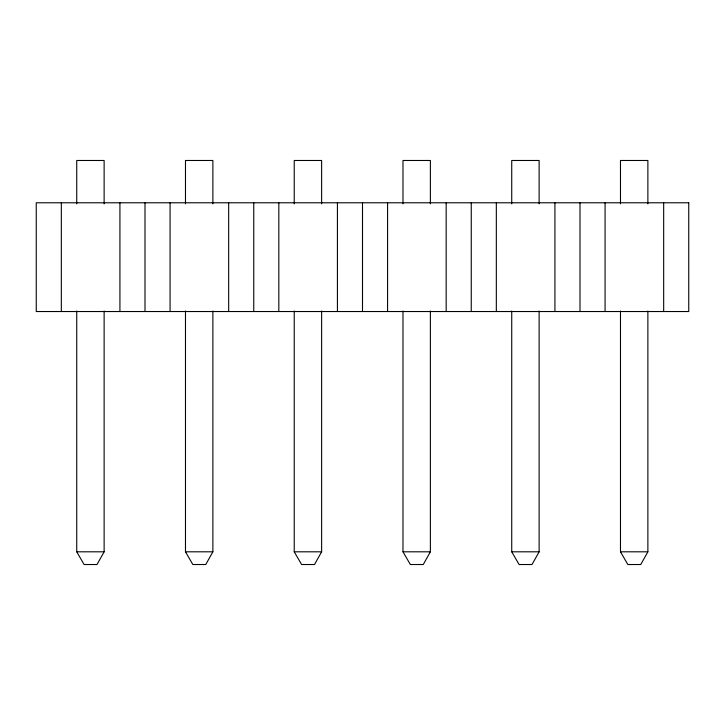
<?xml version="1.0" encoding="UTF-8"?>
<svg xmlns="http://www.w3.org/2000/svg" width="725" height="725" viewBox="0 0 725 725"><rect width="100%" height="100%" fill="white"/><g stroke="black" fill="none" stroke-linecap="round" stroke-linejoin="round"><path stroke-width="1.09" d="M104.128 311.007L104.128 551.807L97.014 564.521L84.091 564.521L76.732 551.807L76.732 311.007M212.878 311.007L212.878 551.807L205.764 564.521L192.841 564.521L185.482 551.807L185.482 311.007M321.628 311.007L321.628 551.807L314.514 564.521L301.591 564.521L294.232 551.807L294.232 311.007M430.378 311.007L430.378 551.807L423.264 564.521L410.341 564.521L402.982 551.807L402.982 311.007M539.128 311.007L539.128 551.807L532.014 564.521L519.091 564.521L511.732 551.807L511.732 311.007M647.878 311.007L647.878 551.807L640.764 564.521L627.841 564.521L620.482 551.807L620.482 311.007M76.732 551.807L104.128 551.807M185.482 551.807L212.878 551.807M294.232 551.807L321.628 551.807M402.982 551.807L430.378 551.807M511.732 551.807L539.128 551.807M620.482 551.807L647.878 551.807M663.674 202.782L663.674 311.532M647.878 203.843L647.878 160.479L620.482 160.479L620.482 203.843M605.076 202.782L605.076 311.532M580 202.782L580 311.532M554.924 202.782L554.924 311.532M539.128 203.843L539.128 160.479L511.732 160.479L511.732 203.843M496.326 202.782L496.326 311.532M471.25 202.782L471.25 311.532M446.174 202.782L446.174 311.532M430.378 203.843L430.378 160.479L402.982 160.479L402.982 203.843M387.576 202.782L387.576 311.532M362.5 202.782L362.5 311.532M337.424 202.782L337.424 311.532M321.628 203.843L321.628 160.479L294.232 160.479L294.232 203.843M278.826 202.782L278.826 311.532M253.75 202.782L253.75 311.532M228.674 202.782L228.674 311.532M212.878 203.843L212.878 160.479L185.482 160.479L185.482 203.843M170.076 202.782L170.076 311.532M145 202.782L145 311.532M119.924 202.782L119.924 311.532M104.128 203.843L104.128 160.479L76.732 160.479L76.732 203.843M61.326 202.782L61.326 311.532M688.75 202.782L36.25 202.782L36.25 311.532L688.75 311.532L688.75 202.782"/></g></svg>
